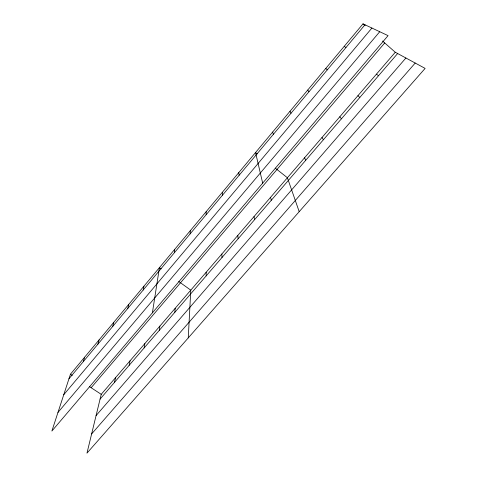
<?xml version="1.0" encoding="UTF-8"?>
<svg xmlns="http://www.w3.org/2000/svg" width="477" height="477" viewBox="0 0 477 477"><rect width="100%" height="100%" fill="white"/><g stroke="black" fill="none" stroke-linecap="round" stroke-linejoin="round"><path stroke-width="0.72" d="M206.153 275.909L206.177 272.242M206.153 214.716L206.183 211.651M188.26 337.901L190.782 290.153L178.744 281.508M190.108 233.909L190.323 230.647M174.82 312.298L175.196 308.285M174.343 252.756L174.737 249.31M159.336 330.275L159.878 326.101M152.396 312.834L159.431 267.639L161.166 268.891M144.132 347.936L144.835 343.607M129.189 365.287L130.048 360.809M143.201 290.004L143.935 286.194M114.51 382.333L115.517 377.712M127.818 308.398L128.718 304.421M395.278 52.249L101.231 394.33L86.969 453.15L425.12 68.402L395.278 52.249L382.53 41.034M112.709 326.465L113.77 322.321M97.868 344.209L99.085 339.91M83.29 361.644L84.65 357.195M70.465 374.183L51.88 431.059L388.075 35.644L363.003 23.85L70.465 374.183L72.271 375.363M68.962 378.78L364.983 24.78M63.751 394.723L371.917 28.042M57.961 412.444L379.734 31.72M91.155 387.735L384.724 42.96M100.081 399.094L397.639 53.531M96.074 415.598L405.903 58.003M91.632 433.927L415.211 63.036M89.312 386.525L101.231 394.33M344.221 46.341L345.944 47.551M376.436 74.173L378.541 75.712M257.216 153.862L255.547 152.539L262.672 183.132M275.271 168.142L287.404 177.748L299.198 211.675M363.003 23.85L365.149 25.74M357.953 95.674L359.807 97.469M325.803 68.402L327.276 69.875M339.815 116.77L341.431 118.809M307.737 90.04L308.971 91.769M322.017 137.477L323.4 139.743M290.01 111.266L291.012 113.24M304.553 157.798L305.709 160.29M272.617 132.093L273.399 134.305M270.566 197.329L271.3 200.251M254.038 216.564L254.569 219.682M238.786 172.602L239.15 175.262M237.802 235.453L238.136 238.762M222.336 192.303L222.503 195.171M221.847 254.008L222.002 257.502"/></g></svg>
